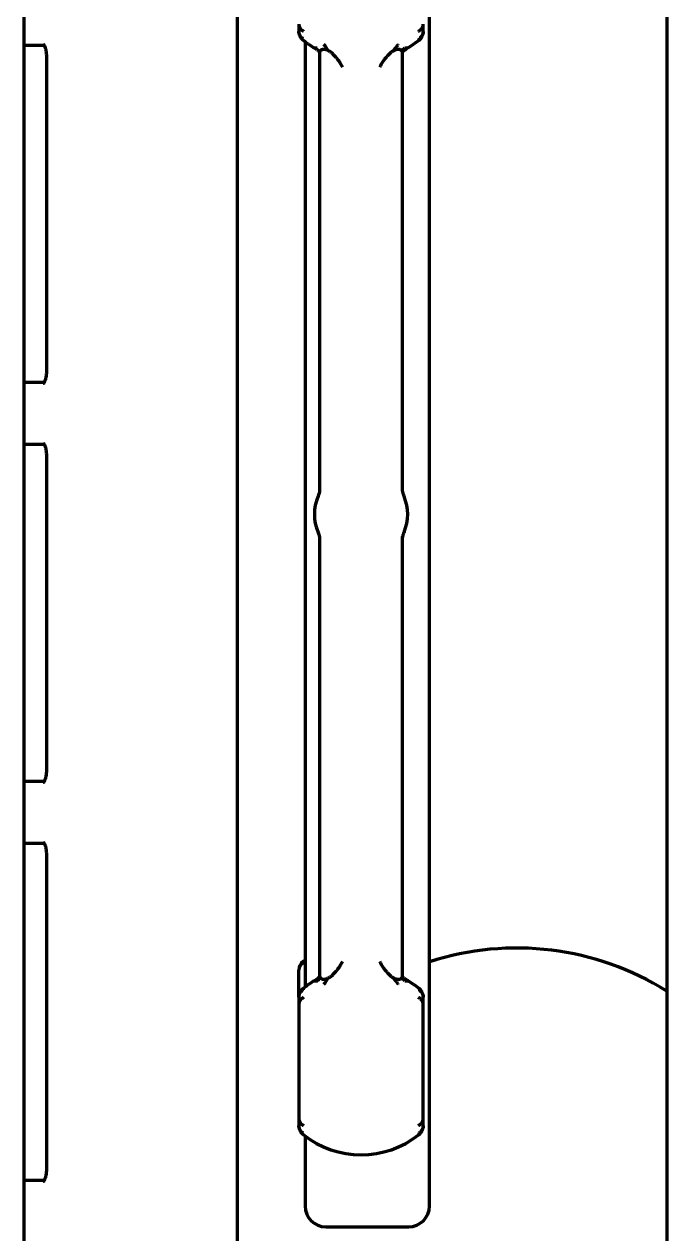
# Model space of a CAD drawing. Header units: inches. Extents: x -3055 to 7244, y 299 to 5591.
# Drawn here: x 925.1 to 956.1, y 2239.7 to 2298.1 of the extents above; entities that cross this region are included whole.
import ezdxf

# ---------------------------------------------------------------- set-up
doc = ezdxf.new("R2010")
doc.units = ezdxf.units.IN

msp = doc.modelspace()

# ---------------------------------------------------------------- linework, layer by layer
at = {"linetype": 'Continuous', "lineweight": 70}
for p, q in [((956.091, 3810.023), (956.091, 2144.823)), ((925.091, 2170.627), (925.091, 3808.627)), ((944.641, 2241.027), (944.641, 2391.637)), ((935.387, 2191.027), (935.387, 2329.027)), ((938.587, 2297.331), (938.544, 2297.277)), ((944.138, 2297.277), (944.095, 2297.331)), ((926.019, 2297.027), (925.09, 2297.027)), ((938.641, 2297.201), (938.641, 2251.603)), ((939.091, 2296.905), (939.227, 2296.908)), ((939.093, 2296.904), (939.091, 2296.905)), ((939.188, 2296.844), (939.171, 2296.856)), ((939.341, 2296.723), (939.341, 2275.478)), ((943.341, 2275.653), (943.341, 2296.723)), ((943.455, 2296.908), (943.591, 2296.905)), ((926.16, 2296.527), (926.16, 2281.277)), ((925.09, 2280.777), (926.057, 2280.777)), ((926.019, 2277.777), (925.09, 2277.777)), ((926.16, 2277.277), (926.16, 2262.027)), ((943.415, 2275.275), (943.416, 2275.273)), ((939.267, 2273.529), (939.266, 2273.531)), ((943.341, 2252.082), (943.341, 2273.327)), ((939.341, 2273.151), (939.341, 2252.081)), ((925.09, 2261.527), (926.057, 2261.527)), ((926.019, 2258.527), (925.09, 2258.527)), ((926.16, 2258.027), (926.16, 2242.777)), ((938.541, 2252.825), (938.641, 2252.902)), ((938.341, 2251.118), (938.341, 2252.41)), ((938.544, 2251.527), (938.587, 2251.473)), ((944.095, 2251.473), (944.138, 2251.527)), ((938.341, 2250.753), (938.341, 2245.251)), ((944.341, 2245.251), (944.341, 2250.753)), ((938.587, 2244.531), (938.544, 2244.477)), ((938.641, 2244.402), (938.641, 2241.027)), ((944.138, 2244.477), (944.095, 2244.531)), ((925.09, 2242.277), (926.057, 2242.277)), ((939.641, 2240.027), (943.641, 2240.027))]:
    msp.add_line(p, q, dxfattribs=at)
for centre, radius, start, end in [((941.341, 2300.802), 4.5, 231.57758, 240.00162), ((941.341, 2300.802), 4.5, 299.99836, 308.4325), ((941.341, 2274.402), 2.25, 157.23256, 202.76743), ((941.341, 2274.402), 2.25, 337.23259, 22.76742), ((948.842, 2239.779), 13.695, 58.04069, 107.86287), ((938.871, 2252.41), 0.53, 128.4745, 180), ((941.341, 2248.002), 4.5, 119.99838, 128.43273), ((941.341, 2248.002), 4.5, 51.57764, 60.00161), ((941.341, 2248.002), 4.5, 231.57672, 308.43242), ((939.641, 2241.027), 1, 180, 270), ((943.641, 2241.027), 1, 270, 0)]:
    msp.add_arc(centre, radius, start, end, dxfattribs=at)
for centre, major_axis, ratio, start_param, end_param in [((943.828, 2297.67), (0.312, -0.391), 0.212309, 6.282867, 6.783617), ((938.353, 2253.184), (1.342, 0.629), 0.999709, 4.796507, 5.011611), ((938.854, 2251.134), (-0.312, 0.391), 0.212305, 6.28287, 6.78362), ((943.828, 2244.87), (0.312, -0.391), 0.210529, 6.282796, 6.783545)]:
    msp.add_ellipse(centre, major_axis=major_axis, ratio=ratio, start_param=start_param, end_param=end_param, dxfattribs=at)
for points, knots in [([(938.341, 2298.051), (938.341, 2298.049), (938.341, 2298.043), (938.341, 2298.034), (938.342, 2298.026), (938.343, 2298.018), (938.344, 2298.01), (938.345, 2298.002), (938.346, 2297.994), (938.348, 2297.987), (938.349, 2297.98), (938.351, 2297.972), (938.353, 2297.965), (938.355, 2297.958), (938.357, 2297.952), (938.359, 2297.945), (938.362, 2297.939), (938.364, 2297.932), (938.367, 2297.926), (938.369, 2297.92), (938.372, 2297.915), (938.375, 2297.909), (938.377, 2297.903), (938.38, 2297.898), (938.383, 2297.893), (938.386, 2297.888), (938.388, 2297.883), (938.391, 2297.879), (938.394, 2297.874), (938.397, 2297.87), (938.402, 2297.861), (938.411, 2297.849), (938.424, 2297.832), (938.438, 2297.817), (938.452, 2297.802), (938.467, 2297.788), (938.482, 2297.775), (938.498, 2297.762), (938.514, 2297.751), (938.531, 2297.739), (938.548, 2297.729), (938.559, 2297.722), (938.565, 2297.719)], [0, 0, 0, 0, 0.022146, 0.043937, 0.065372, 0.086451, 0.107171, 0.127534, 0.147537, 0.167181, 0.186465, 0.205389, 0.223953, 0.242157, 0.26, 0.277483, 0.294606, 0.31137, 0.327774, 0.343819, 0.359506, 0.374834, 0.389805, 0.404419, 0.418677, 0.43258, 0.446127, 0.459321, 0.472161, 0.484649, 0.496785, 0.546297, 0.595031, 0.642992, 0.690187, 0.736623, 0.782311, 0.827262, 0.871491, 0.915012, 0.957842, 1, 1, 1, 1]), ([(944.117, 2297.719), (944.12, 2297.721), (944.126, 2297.724), (944.135, 2297.73), (944.145, 2297.736), (944.154, 2297.742), (944.163, 2297.748), (944.172, 2297.754), (944.181, 2297.76), (944.19, 2297.767), (944.198, 2297.774), (944.207, 2297.781), (944.215, 2297.789), (944.224, 2297.796), (944.232, 2297.804), (944.239, 2297.812), (944.247, 2297.82), (944.255, 2297.829), (944.262, 2297.838), (944.269, 2297.847), (944.275, 2297.856), (944.282, 2297.865), (944.288, 2297.874), (944.294, 2297.884), (944.3, 2297.894), (944.305, 2297.905), (944.311, 2297.916), (944.316, 2297.929), (944.321, 2297.942), (944.326, 2297.955), (944.33, 2297.97), (944.334, 2297.985), (944.337, 2298), (944.339, 2298.017), (944.341, 2298.034), (944.341, 2298.046), (944.341, 2298.051)], [0, 0, 0, 0, 0.023051, 0.046302, 0.069757, 0.093418, 0.117289, 0.141371, 0.165669, 0.190183, 0.214918, 0.239874, 0.265054, 0.290459, 0.316093, 0.341955, 0.368048, 0.394372, 0.420929, 0.44772, 0.474745, 0.502005, 0.527594, 0.554699, 0.583327, 0.613486, 0.645182, 0.678419, 0.713201, 0.749531, 0.787411, 0.826841, 0.86782, 0.910343, 0.954406, 1, 1, 1, 1]), ([(938.541, 2297.358), (938.538, 2297.36), (938.532, 2297.364), (938.523, 2297.37), (938.514, 2297.376), (938.505, 2297.383), (938.497, 2297.39), (938.488, 2297.397), (938.48, 2297.404), (938.472, 2297.411), (938.464, 2297.419), (938.456, 2297.427), (938.448, 2297.435), (938.44, 2297.444), (938.433, 2297.452), (938.426, 2297.461), (938.419, 2297.47), (938.412, 2297.479), (938.405, 2297.489), (938.399, 2297.499), (938.393, 2297.508), (938.388, 2297.518), (938.382, 2297.528), (938.377, 2297.539), (938.371, 2297.551), (938.366, 2297.564), (938.361, 2297.577), (938.356, 2297.591), (938.352, 2297.606), (938.348, 2297.622), (938.345, 2297.639), (938.343, 2297.657), (938.341, 2297.675), (938.341, 2297.688), (938.341, 2297.694)], [0, 0, 0, 0, 0.024358, 0.048945, 0.073764, 0.098815, 0.124101, 0.149622, 0.17538, 0.201377, 0.227613, 0.25409, 0.280809, 0.30777, 0.334974, 0.362423, 0.390117, 0.418056, 0.446241, 0.474673, 0.503351, 0.530314, 0.559139, 0.58983, 0.622392, 0.656829, 0.693144, 0.731338, 0.771415, 0.813373, 0.857214, 0.902934, 0.950531, 1, 1, 1, 1]), ([(938.341, 2297.694), (938.341, 2297.69), (938.341, 2297.683), (938.341, 2297.672), (938.342, 2297.662), (938.343, 2297.652), (938.344, 2297.642), (938.345, 2297.632), (938.346, 2297.623), (938.347, 2297.613), (938.349, 2297.604), (938.35, 2297.596), (938.352, 2297.587), (938.354, 2297.579), (938.356, 2297.571), (938.357, 2297.564), (938.359, 2297.556), (938.361, 2297.549), (938.363, 2297.542), (938.365, 2297.535), (938.367, 2297.529), (938.37, 2297.523), (938.372, 2297.517), (938.374, 2297.511), (938.376, 2297.506), (938.378, 2297.501), (938.38, 2297.496), (938.382, 2297.491), (938.383, 2297.487), (938.385, 2297.482), (938.387, 2297.478), (938.389, 2297.475), (938.39, 2297.471), (938.392, 2297.468), (938.397, 2297.458), (938.405, 2297.441), (938.418, 2297.419), (938.432, 2297.397), (938.446, 2297.377), (938.461, 2297.358), (938.477, 2297.34), (938.493, 2297.323), (938.509, 2297.307), (938.526, 2297.292), (938.537, 2297.282), (938.543, 2297.278)], [0, 0, 0, 0, 0.022872, 0.045257, 0.067154, 0.088562, 0.109482, 0.129912, 0.149852, 0.169301, 0.18826, 0.206728, 0.224705, 0.242191, 0.259186, 0.275689, 0.291702, 0.307223, 0.322254, 0.336793, 0.350842, 0.364401, 0.37747, 0.390049, 0.402138, 0.413738, 0.424848, 0.43547, 0.445604, 0.45525, 0.464408, 0.473078, 0.481261, 0.488957, 0.496167, 0.551431, 0.605603, 0.658683, 0.710673, 0.761578, 0.8114, 0.860146, 0.907823, 0.954438, 1, 1, 1, 1]), ([(944.139, 2297.278), (944.142, 2297.28), (944.149, 2297.285), (944.158, 2297.293), (944.167, 2297.302), (944.176, 2297.31), (944.185, 2297.319), (944.194, 2297.328), (944.203, 2297.338), (944.212, 2297.347), (944.22, 2297.358), (944.229, 2297.368), (944.237, 2297.379), (944.245, 2297.39), (944.253, 2297.402), (944.26, 2297.414), (944.268, 2297.426), (944.275, 2297.438), (944.282, 2297.451), (944.287, 2297.462), (944.292, 2297.471), (944.295, 2297.479), (944.299, 2297.488), (944.303, 2297.498), (944.307, 2297.509), (944.312, 2297.522), (944.316, 2297.535), (944.321, 2297.551), (944.325, 2297.567), (944.329, 2297.585), (944.333, 2297.604), (944.336, 2297.625), (944.339, 2297.647), (944.34, 2297.67), (944.341, 2297.686), (944.341, 2297.694)], [0, 0, 0, 0, 0.02509, 0.050514, 0.076273, 0.102369, 0.128802, 0.155575, 0.182688, 0.210142, 0.237939, 0.266079, 0.294563, 0.323392, 0.352567, 0.382087, 0.411953, 0.442166, 0.472724, 0.503629, 0.518587, 0.536124, 0.556243, 0.578949, 0.604243, 0.63213, 0.662612, 0.695692, 0.731371, 0.769651, 0.810532, 0.854011, 0.900086, 0.948752, 1, 1, 1, 1]), ([(944.341, 2297.694), (944.341, 2297.691), (944.341, 2297.685), (944.34, 2297.675), (944.34, 2297.666), (944.339, 2297.657), (944.338, 2297.648), (944.336, 2297.639), (944.335, 2297.631), (944.333, 2297.623), (944.332, 2297.615), (944.33, 2297.607), (944.328, 2297.599), (944.326, 2297.592), (944.323, 2297.585), (944.321, 2297.578), (944.318, 2297.571), (944.316, 2297.564), (944.313, 2297.558), (944.311, 2297.552), (944.308, 2297.545), (944.305, 2297.54), (944.303, 2297.534), (944.3, 2297.529), (944.297, 2297.523), (944.294, 2297.518), (944.291, 2297.513), (944.286, 2297.504), (944.277, 2297.49), (944.265, 2297.472), (944.251, 2297.455), (944.237, 2297.439), (944.222, 2297.423), (944.207, 2297.408), (944.191, 2297.394), (944.175, 2297.381), (944.158, 2297.369), (944.147, 2297.361), (944.141, 2297.358)], [0, 0, 0, 0, 0.024704, 0.048961, 0.072773, 0.096137, 0.119054, 0.141523, 0.163543, 0.185114, 0.206237, 0.226911, 0.247136, 0.266912, 0.286239, 0.305117, 0.323547, 0.341529, 0.359063, 0.37615, 0.39279, 0.408983, 0.42473, 0.440032, 0.454888, 0.4693, 0.483268, 0.496793, 0.550959, 0.604257, 0.65669, 0.708261, 0.758977, 0.808844, 0.85787, 0.906065, 0.953438, 1, 1, 1, 1]), ([(926.014, 2297.097), (926.014, 2297.097), (926.015, 2297.095), (926.041, 2297.064), (926.092, 2296.959), (926.138, 2296.798), (926.157, 2296.644), (926.16, 2296.551), (926.16, 2296.527)], [0, 0, 0, 0, 0.064595, 0.272965, 0.480399, 0.692617, 0.92171, 1, 1, 1, 1]), ([(939.34, 2296.724), (939.33, 2296.732), (939.321, 2296.741), (939.301, 2296.757), (939.292, 2296.766), (939.262, 2296.79), (939.242, 2296.805), (939.18, 2296.85), (939.138, 2296.878), (939.093, 2296.904)], [0, 0, 0, 0, 0.125, 0.125, 0.25, 0.25, 0.5, 0.5, 1, 1, 1, 1]), ([(939.385, 2296.775), (939.372, 2296.758), (939.361, 2296.745), (939.351, 2296.734), (939.35, 2296.732), (939.347, 2296.729), (939.345, 2296.728), (939.343, 2296.725), (939.342, 2296.725), (939.341, 2296.723), (939.341, 2296.723)], [0, 0, 0, 0, 0.5, 0.5, 0.625, 0.625, 0.75, 0.75, 0.875, 1, 1, 1, 1]), ([(939.762, 2296.773), (939.724, 2296.794), (939.684, 2296.811), (939.636, 2296.825), (939.626, 2296.827), (939.607, 2296.831), (939.598, 2296.833), (939.571, 2296.836), (939.553, 2296.837), (939.528, 2296.837), (939.519, 2296.836), (939.503, 2296.835), (939.496, 2296.834), (939.473, 2296.829), (939.46, 2296.825), (939.441, 2296.817), (939.435, 2296.814), (939.423, 2296.807), (939.407, 2296.797), (939.393, 2296.784), (939.385, 2296.775)], [0, 0, 0, 0, 0.25, 0.25, 0.3125, 0.3125, 0.375, 0.375, 0.5, 0.5, 0.5625, 0.5625, 0.625, 0.625, 0.75, 0.75, 0.8125, 0.8125, 0.875, 1, 1, 1, 1]), ([(943.296, 2296.775), (943.28, 2296.794), (943.26, 2296.809), (943.229, 2296.822), (943.222, 2296.825), (943.208, 2296.829), (943.201, 2296.831), (943.179, 2296.835), (943.163, 2296.837), (943.138, 2296.837), (943.129, 2296.837), (943.112, 2296.836), (943.102, 2296.835), (943.075, 2296.831), (943.056, 2296.827), (943.027, 2296.819), (943.018, 2296.816), (942.998, 2296.809), (942.988, 2296.806), (942.958, 2296.793), (942.939, 2296.784), (942.92, 2296.773)], [0, 0, 0, 0, 0.25, 0.25, 0.3125, 0.3125, 0.375, 0.375, 0.5, 0.5, 0.5625, 0.5625, 0.625, 0.625, 0.75, 0.75, 0.8125, 0.8125, 0.875, 0.875, 1, 1, 1, 1]), ([(943.341, 2296.723), (943.34, 2296.724), (943.336, 2296.729), (943.324, 2296.742), (943.319, 2296.747), (943.309, 2296.76), (943.303, 2296.767), (943.296, 2296.775)], [0, 0, 0, 0, 0.5, 0.5, 0.75, 0.75, 1, 1, 1, 1]), ([(926.16, 2281.277), (926.159, 2281.201), (926.149, 2281.059), (926.103, 2280.875), (926.048, 2280.752), (926.017, 2280.711), (926.013, 2280.707), (926.013, 2280.707)], [0, 0, 0, 0, 0.239269, 0.485113, 0.691034, 0.916821, 1, 1, 1, 1]), ([(926.014, 2277.847), (926.014, 2277.847), (926.015, 2277.845), (926.041, 2277.814), (926.092, 2277.709), (926.138, 2277.548), (926.157, 2277.394), (926.16, 2277.301), (926.16, 2277.277)], [0, 0, 0, 0, 0.064595, 0.272965, 0.480399, 0.692617, 0.92171, 1, 1, 1, 1]), ([(939.337, 2275.653), (939.339, 2275.621), (939.339, 2275.544), (939.32, 2275.438), (939.294, 2275.348), (939.277, 2275.299), (939.268, 2275.276), (939.265, 2275.271), (939.265, 2275.269), (939.264, 2275.268), (939.264, 2275.267), (939.264, 2275.266), (939.264, 2275.267), (939.265, 2275.271), (939.267, 2275.273)], [0, 0, 0, 0, 0.19515, 0.471223, 0.661372, 0.766871, 0.796207, 0.803852, 0.809156, 0.815293, 0.825547, 0.848804, 0.924385, 1, 1, 1, 1]), ([(943.415, 2275.275), (943.414, 2275.276), (943.403, 2275.304), (943.365, 2275.415), (943.335, 2275.541), (943.344, 2275.637), (943.345, 2275.652)], [0, 0, 0, 0, 0.009262, 0.246774, 0.884162, 1, 1, 1, 1]), ([(939.267, 2273.529), (939.268, 2273.528), (939.28, 2273.498), (939.324, 2273.373), (939.34, 2273.249), (939.339, 2273.151)], [0, 0, 0, 0, 0.009299, 0.261296, 1, 1, 1, 1]), ([(943.345, 2273.151), (943.343, 2273.183), (943.343, 2273.259), (943.362, 2273.366), (943.387, 2273.456), (943.405, 2273.505), (943.414, 2273.528), (943.416, 2273.533), (943.417, 2273.535), (943.418, 2273.536), (943.418, 2273.537), (943.418, 2273.538), (943.418, 2273.537), (943.416, 2273.533), (943.415, 2273.531)], [0, 0, 0, 0, 0.192641, 0.46939, 0.660242, 0.766372, 0.796104, 0.80381, 0.809134, 0.815266, 0.825483, 0.848577, 0.923342, 1, 1, 1, 1]), ([(926.16, 2262.027), (926.159, 2261.951), (926.149, 2261.809), (926.103, 2261.625), (926.048, 2261.502), (926.017, 2261.461), (926.013, 2261.457), (926.013, 2261.457)], [0, 0, 0, 0, 0.239269, 0.485113, 0.691034, 0.916821, 1, 1, 1, 1]), ([(926.014, 2258.597), (926.014, 2258.597), (926.015, 2258.595), (926.041, 2258.564), (926.092, 2258.459), (926.138, 2258.298), (926.157, 2258.144), (926.16, 2258.051), (926.16, 2258.027)], [0, 0, 0, 0, 0.064595, 0.272965, 0.480399, 0.692617, 0.92171, 1, 1, 1, 1]), ([(938.541, 2252.746), (938.538, 2252.744), (938.532, 2252.74), (938.523, 2252.734), (938.514, 2252.728), (938.505, 2252.721), (938.497, 2252.714), (938.488, 2252.707), (938.48, 2252.7), (938.472, 2252.693), (938.464, 2252.685), (938.456, 2252.677), (938.448, 2252.669), (938.44, 2252.66), (938.433, 2252.652), (938.426, 2252.643), (938.419, 2252.634), (938.412, 2252.625), (938.405, 2252.615), (938.399, 2252.605), (938.393, 2252.596), (938.388, 2252.586), (938.382, 2252.576), (938.377, 2252.565), (938.371, 2252.553), (938.366, 2252.54), (938.361, 2252.527), (938.356, 2252.513), (938.352, 2252.498), (938.348, 2252.482), (938.345, 2252.465), (938.343, 2252.447), (938.341, 2252.429), (938.341, 2252.416), (938.341, 2252.41)], [0, 0, 0, 0, 0.024355, 0.04894, 0.073756, 0.098805, 0.124087, 0.149606, 0.175361, 0.201355, 0.227588, 0.254061, 0.280776, 0.307734, 0.334935, 0.36238, 0.39007, 0.418005, 0.446186, 0.474613, 0.503287, 0.530252, 0.559079, 0.589773, 0.622339, 0.65678, 0.693098, 0.731298, 0.77138, 0.813344, 0.857191, 0.902919, 0.950523, 1, 1, 1, 1]), ([(939.091, 2251.899), (939.091, 2251.899), (939.091, 2251.899), (939.091, 2251.899), (939.091, 2251.899), (939.093, 2251.899), (939.097, 2251.9), (939.106, 2251.9), (939.117, 2251.899), (939.134, 2251.899), (939.156, 2251.899), (939.186, 2251.898), (939.212, 2251.897), (939.227, 2251.896), (939.227, 2251.896), (939.227, 2251.896)], [0, 0, 0, 0, 0.000001, 0.000001, 0.000001, 0.125, 0.25, 0.375, 0.5, 0.625, 0.749999, 0.874999, 0.999999, 0.999999, 1, 1, 1, 1]), ([(939.385, 2252.029), (939.401, 2252.01), (939.422, 2251.995), (939.453, 2251.982), (939.46, 2251.98), (939.474, 2251.975), (939.481, 2251.973), (939.503, 2251.969), (939.519, 2251.967), (939.544, 2251.967), (939.552, 2251.967), (939.57, 2251.968), (939.579, 2251.969), (939.607, 2251.973), (939.626, 2251.977), (939.655, 2251.985), (939.664, 2251.988), (939.684, 2251.995), (939.694, 2251.999), (939.723, 2252.011), (939.743, 2252.021), (939.762, 2252.032)], [0, 0, 0, 0, 0.25, 0.25, 0.3125, 0.3125, 0.375, 0.375, 0.5, 0.5, 0.5625, 0.5625, 0.625, 0.625, 0.75, 0.75, 0.8125, 0.8125, 0.875, 0.875, 1, 1, 1, 1]), ([(942.92, 2252.032), (942.958, 2252.01), (942.997, 2251.993), (943.046, 2251.979), (943.056, 2251.977), (943.075, 2251.973), (943.084, 2251.972), (943.111, 2251.968), (943.129, 2251.967), (943.154, 2251.967), (943.163, 2251.968), (943.178, 2251.969), (943.186, 2251.97), (943.208, 2251.975), (943.222, 2251.979), (943.241, 2251.987), (943.247, 2251.99), (943.259, 2251.997), (943.275, 2252.007), (943.288, 2252.02), (943.296, 2252.029)], [0, 0, 0, 0, 0.25, 0.25, 0.3125, 0.3125, 0.375, 0.375, 0.5, 0.5, 0.5625, 0.5625, 0.625, 0.625, 0.75, 0.75, 0.8125, 0.8125, 0.875, 1, 1, 1, 1]), ([(943.296, 2252.029), (943.302, 2252.036), (943.312, 2252.048), (943.324, 2252.062), (943.332, 2252.071), (943.337, 2252.077), (943.34, 2252.08), (943.34, 2252.08), (943.341, 2252.08)], [0, 0, 0, 0, 0.166664, 0.333327, 0.499991, 0.666654, 0.833318, 1, 1, 1, 1]), ([(943.455, 2251.896), (943.467, 2251.897), (943.489, 2251.897), (943.515, 2251.898), (943.537, 2251.899), (943.553, 2251.899), (943.567, 2251.899), (943.577, 2251.9), (943.584, 2251.9), (943.589, 2251.899), (943.591, 2251.899), (943.591, 2251.899)], [0, 0, 0, 0, 0.111111, 0.222222, 0.333333, 0.444444, 0.555555, 0.666666, 0.777777, 0.888888, 1, 1, 1, 1]), ([(943.591, 2251.899), (943.59, 2251.9), (943.59, 2251.9), (943.589, 2251.9), (943.589, 2251.9)], [0, 0, 0, 0, 0.799483, 1, 1, 1, 1]), ([(938.543, 2251.526), (938.539, 2251.524), (938.533, 2251.519), (938.524, 2251.511), (938.515, 2251.503), (938.506, 2251.494), (938.497, 2251.485), (938.488, 2251.476), (938.479, 2251.467), (938.47, 2251.457), (938.462, 2251.447), (938.453, 2251.436), (938.445, 2251.425), (938.437, 2251.414), (938.429, 2251.402), (938.421, 2251.391), (938.414, 2251.378), (938.407, 2251.366), (938.4, 2251.353), (938.395, 2251.342), (938.39, 2251.333), (938.387, 2251.325), (938.383, 2251.316), (938.379, 2251.306), (938.374, 2251.295), (938.37, 2251.282), (938.365, 2251.269), (938.361, 2251.253), (938.356, 2251.237), (938.352, 2251.219), (938.349, 2251.2), (938.345, 2251.179), (938.343, 2251.157), (938.341, 2251.134), (938.341, 2251.118), (938.341, 2251.11)], [0, 0, 0, 0, 0.025091, 0.050515, 0.076274, 0.10237, 0.128804, 0.155576, 0.182689, 0.210144, 0.237941, 0.266081, 0.294566, 0.323395, 0.352569, 0.38209, 0.411956, 0.442168, 0.472727, 0.503632, 0.518597, 0.53614, 0.556264, 0.578973, 0.60427, 0.632159, 0.662642, 0.695721, 0.7314, 0.769678, 0.810555, 0.85403, 0.9001, 0.948759, 1, 1, 1, 1]), ([(938.341, 2251.11), (938.341, 2251.113), (938.341, 2251.12), (938.342, 2251.129), (938.342, 2251.138), (938.343, 2251.147), (938.344, 2251.156), (938.345, 2251.165), (938.347, 2251.173), (938.348, 2251.181), (938.35, 2251.189), (938.352, 2251.197), (938.354, 2251.205), (938.356, 2251.212), (938.359, 2251.219), (938.361, 2251.226), (938.363, 2251.233), (938.366, 2251.24), (938.368, 2251.246), (938.371, 2251.253), (938.374, 2251.259), (938.377, 2251.264), (938.379, 2251.27), (938.382, 2251.276), (938.385, 2251.281), (938.388, 2251.286), (938.39, 2251.291), (938.396, 2251.3), (938.405, 2251.314), (938.417, 2251.332), (938.431, 2251.349), (938.445, 2251.366), (938.459, 2251.381), (938.475, 2251.396), (938.491, 2251.41), (938.507, 2251.423), (938.524, 2251.435), (938.535, 2251.443), (938.541, 2251.446)], [0, 0, 0, 0, 0.024704, 0.048963, 0.072775, 0.09614, 0.119058, 0.141527, 0.163547, 0.185119, 0.206242, 0.226916, 0.247141, 0.266917, 0.286244, 0.305122, 0.323552, 0.341533, 0.359067, 0.376153, 0.392792, 0.408985, 0.424731, 0.440032, 0.454887, 0.469298, 0.483266, 0.496789, 0.550956, 0.604254, 0.656687, 0.708259, 0.758975, 0.808843, 0.857869, 0.906064, 0.953438, 1, 1, 1, 1]), ([(944.341, 2251.11), (944.341, 2251.114), (944.341, 2251.121), (944.34, 2251.132), (944.34, 2251.142), (944.339, 2251.152), (944.338, 2251.162), (944.337, 2251.172), (944.336, 2251.181), (944.335, 2251.191), (944.333, 2251.2), (944.332, 2251.208), (944.33, 2251.217), (944.328, 2251.225), (944.326, 2251.233), (944.324, 2251.24), (944.322, 2251.248), (944.32, 2251.255), (944.318, 2251.262), (944.316, 2251.269), (944.314, 2251.275), (944.312, 2251.281), (944.31, 2251.287), (944.308, 2251.293), (944.306, 2251.298), (944.304, 2251.303), (944.302, 2251.308), (944.3, 2251.313), (944.298, 2251.317), (944.297, 2251.322), (944.295, 2251.326), (944.293, 2251.329), (944.291, 2251.333), (944.29, 2251.336), (944.285, 2251.346), (944.277, 2251.363), (944.264, 2251.385), (944.25, 2251.407), (944.236, 2251.427), (944.221, 2251.446), (944.205, 2251.464), (944.189, 2251.481), (944.173, 2251.497), (944.156, 2251.512), (944.145, 2251.522), (944.139, 2251.526)], [0, 0, 0, 0, 0.022864, 0.045242, 0.067133, 0.088535, 0.109449, 0.129874, 0.149809, 0.169254, 0.188209, 0.206674, 0.224648, 0.242132, 0.259125, 0.275627, 0.291638, 0.307159, 0.322189, 0.336729, 0.350779, 0.364339, 0.37741, 0.389991, 0.402083, 0.413686, 0.4248, 0.435426, 0.445564, 0.455215, 0.464378, 0.473054, 0.481244, 0.488947, 0.496164, 0.551428, 0.605599, 0.65868, 0.71067, 0.761575, 0.811398, 0.860144, 0.907821, 0.954437, 1, 1, 1, 1]), ([(944.141, 2251.446), (944.144, 2251.444), (944.15, 2251.44), (944.159, 2251.434), (944.168, 2251.428), (944.176, 2251.421), (944.185, 2251.414), (944.193, 2251.407), (944.202, 2251.4), (944.21, 2251.393), (944.218, 2251.385), (944.226, 2251.377), (944.234, 2251.369), (944.241, 2251.36), (944.249, 2251.352), (944.256, 2251.343), (944.263, 2251.334), (944.27, 2251.325), (944.276, 2251.315), (944.283, 2251.305), (944.289, 2251.296), (944.294, 2251.286), (944.3, 2251.276), (944.305, 2251.265), (944.311, 2251.253), (944.316, 2251.24), (944.321, 2251.227), (944.325, 2251.213), (944.33, 2251.198), (944.333, 2251.182), (944.337, 2251.165), (944.339, 2251.147), (944.34, 2251.129), (944.341, 2251.116), (944.341, 2251.11)], [0, 0, 0, 0, 0.024357, 0.048944, 0.073762, 0.098813, 0.124098, 0.149619, 0.175376, 0.201373, 0.227608, 0.254085, 0.280803, 0.307763, 0.334968, 0.362416, 0.39011, 0.418048, 0.446233, 0.474664, 0.503342, 0.530297, 0.559114, 0.5898, 0.622358, 0.656793, 0.693106, 0.731302, 0.77138, 0.813343, 0.857189, 0.902916, 0.950521, 1, 1, 1, 1]), ([(938.565, 2251.085), (938.562, 2251.083), (938.556, 2251.08), (938.546, 2251.074), (938.537, 2251.068), (938.528, 2251.062), (938.519, 2251.056), (938.51, 2251.05), (938.501, 2251.044), (938.492, 2251.037), (938.483, 2251.03), (938.475, 2251.023), (938.466, 2251.015), (938.458, 2251.008), (938.45, 2251), (938.442, 2250.992), (938.434, 2250.983), (938.427, 2250.975), (938.42, 2250.966), (938.413, 2250.957), (938.406, 2250.948), (938.4, 2250.939), (938.394, 2250.93), (938.388, 2250.92), (938.382, 2250.91), (938.376, 2250.899), (938.371, 2250.887), (938.366, 2250.875), (938.36, 2250.862), (938.356, 2250.849), (938.352, 2250.834), (938.348, 2250.819), (938.345, 2250.804), (938.343, 2250.787), (938.341, 2250.77), (938.341, 2250.759), (938.341, 2250.753)], [0, 0, 0, 0, 0.023097, 0.046394, 0.069896, 0.093606, 0.117525, 0.141657, 0.166005, 0.190571, 0.215358, 0.240367, 0.265601, 0.291061, 0.31675, 0.342669, 0.36882, 0.395202, 0.421819, 0.44867, 0.475756, 0.503078, 0.528611, 0.555658, 0.584225, 0.614319, 0.645946, 0.679112, 0.713819, 0.750071, 0.78787, 0.827215, 0.868105, 0.910537, 0.954504, 1, 1, 1, 1]), ([(944.341, 2250.753), (944.341, 2250.756), (944.341, 2250.761), (944.34, 2250.77), (944.34, 2250.778), (944.339, 2250.786), (944.338, 2250.794), (944.337, 2250.802), (944.336, 2250.81), (944.334, 2250.817), (944.332, 2250.825), (944.331, 2250.832), (944.329, 2250.839), (944.327, 2250.846), (944.325, 2250.853), (944.322, 2250.859), (944.32, 2250.866), (944.318, 2250.872), (944.315, 2250.878), (944.312, 2250.884), (944.31, 2250.89), (944.307, 2250.895), (944.304, 2250.901), (944.302, 2250.906), (944.299, 2250.911), (944.296, 2250.916), (944.293, 2250.921), (944.29, 2250.926), (944.288, 2250.93), (944.285, 2250.935), (944.279, 2250.943), (944.27, 2250.956), (944.257, 2250.972), (944.244, 2250.987), (944.23, 2251.002), (944.215, 2251.016), (944.2, 2251.029), (944.184, 2251.042), (944.167, 2251.054), (944.151, 2251.065), (944.134, 2251.075), (944.122, 2251.082), (944.117, 2251.085)], [0, 0, 0, 0, 0.022174, 0.043992, 0.065454, 0.086559, 0.107306, 0.127694, 0.147722, 0.167391, 0.186699, 0.205647, 0.224234, 0.24246, 0.260326, 0.277831, 0.294976, 0.31176, 0.328185, 0.34425, 0.359956, 0.375304, 0.390294, 0.404926, 0.419202, 0.433122, 0.446686, 0.459896, 0.472753, 0.485256, 0.497408, 0.546852, 0.59552, 0.643418, 0.690552, 0.736929, 0.782561, 0.827458, 0.871635, 0.915106, 0.957888, 1, 1, 1, 1]), ([(938.341, 2245.251), (938.341, 2245.249), (938.341, 2245.243), (938.341, 2245.234), (938.342, 2245.226), (938.343, 2245.218), (938.344, 2245.21), (938.345, 2245.202), (938.346, 2245.194), (938.348, 2245.187), (938.349, 2245.179), (938.351, 2245.172), (938.353, 2245.165), (938.355, 2245.158), (938.357, 2245.152), (938.359, 2245.145), (938.362, 2245.139), (938.364, 2245.132), (938.367, 2245.126), (938.369, 2245.12), (938.372, 2245.115), (938.375, 2245.109), (938.377, 2245.103), (938.38, 2245.098), (938.383, 2245.093), (938.386, 2245.088), (938.388, 2245.083), (938.391, 2245.079), (938.394, 2245.074), (938.397, 2245.07), (938.402, 2245.061), (938.411, 2245.049), (938.424, 2245.032), (938.438, 2245.017), (938.452, 2245.002), (938.467, 2244.988), (938.482, 2244.975), (938.498, 2244.962), (938.514, 2244.951), (938.531, 2244.939), (938.548, 2244.929), (938.559, 2244.922), (938.565, 2244.919)], [0, 0, 0, 0, 0.022145, 0.043935, 0.06537, 0.086447, 0.107168, 0.127529, 0.147532, 0.167176, 0.186459, 0.205383, 0.223947, 0.24215, 0.259994, 0.277477, 0.2946, 0.311363, 0.327768, 0.343813, 0.3595, 0.374829, 0.3898, 0.404415, 0.418673, 0.432576, 0.446124, 0.459319, 0.47216, 0.484648, 0.496786, 0.546298, 0.595032, 0.642994, 0.690188, 0.736624, 0.782312, 0.827264, 0.871492, 0.915013, 0.957843, 1, 1, 1, 1]), ([(938.541, 2244.558), (938.538, 2244.56), (938.532, 2244.564), (938.523, 2244.57), (938.514, 2244.576), (938.505, 2244.583), (938.497, 2244.59), (938.488, 2244.597), (938.48, 2244.604), (938.472, 2244.611), (938.464, 2244.619), (938.456, 2244.627), (938.448, 2244.635), (938.44, 2244.644), (938.433, 2244.652), (938.426, 2244.661), (938.419, 2244.67), (938.412, 2244.679), (938.405, 2244.689), (938.399, 2244.699), (938.393, 2244.708), (938.388, 2244.718), (938.382, 2244.728), (938.377, 2244.739), (938.371, 2244.751), (938.366, 2244.764), (938.361, 2244.777), (938.356, 2244.791), (938.352, 2244.806), (938.348, 2244.822), (938.345, 2244.839), (938.343, 2244.857), (938.341, 2244.875), (938.341, 2244.888), (938.341, 2244.894)], [0, 0, 0, 0, 0.024355, 0.04894, 0.073756, 0.098805, 0.124087, 0.149606, 0.175361, 0.201354, 0.227587, 0.254061, 0.280776, 0.307733, 0.334934, 0.362379, 0.390069, 0.418004, 0.446185, 0.474612, 0.503286, 0.530249, 0.559075, 0.589768, 0.622333, 0.656773, 0.693092, 0.731292, 0.771374, 0.813339, 0.857187, 0.902916, 0.950522, 1, 1, 1, 1]), ([(938.341, 2244.894), (938.341, 2244.89), (938.341, 2244.883), (938.341, 2244.872), (938.342, 2244.862), (938.343, 2244.852), (938.344, 2244.842), (938.345, 2244.832), (938.346, 2244.823), (938.347, 2244.813), (938.349, 2244.804), (938.35, 2244.796), (938.352, 2244.787), (938.354, 2244.779), (938.356, 2244.771), (938.357, 2244.764), (938.359, 2244.756), (938.361, 2244.749), (938.363, 2244.742), (938.365, 2244.735), (938.367, 2244.729), (938.37, 2244.723), (938.372, 2244.717), (938.374, 2244.711), (938.376, 2244.706), (938.378, 2244.701), (938.38, 2244.696), (938.382, 2244.691), (938.383, 2244.687), (938.385, 2244.682), (938.387, 2244.678), (938.389, 2244.675), (938.39, 2244.671), (938.392, 2244.668), (938.397, 2244.658), (938.405, 2244.641), (938.418, 2244.619), (938.432, 2244.597), (938.446, 2244.577), (938.461, 2244.558), (938.477, 2244.54), (938.493, 2244.523), (938.509, 2244.507), (938.526, 2244.492), (938.537, 2244.482), (938.543, 2244.478)], [0, 0, 0, 0, 0.022869, 0.045252, 0.067147, 0.088554, 0.109471, 0.1299, 0.149838, 0.169286, 0.188244, 0.206711, 0.224687, 0.242172, 0.259166, 0.275669, 0.291681, 0.307203, 0.322233, 0.336773, 0.350822, 0.364382, 0.377451, 0.39003, 0.40212, 0.413721, 0.424833, 0.435457, 0.445592, 0.455239, 0.464399, 0.473071, 0.481256, 0.488955, 0.496167, 0.551431, 0.605603, 0.658683, 0.710673, 0.761578, 0.8114, 0.860146, 0.907823, 0.954438, 1, 1, 1, 1]), ([(944.117, 2244.919), (944.12, 2244.921), (944.126, 2244.924), (944.135, 2244.93), (944.145, 2244.936), (944.154, 2244.942), (944.163, 2244.948), (944.172, 2244.954), (944.181, 2244.96), (944.19, 2244.967), (944.198, 2244.974), (944.207, 2244.981), (944.215, 2244.989), (944.224, 2244.996), (944.232, 2245.004), (944.239, 2245.012), (944.247, 2245.02), (944.255, 2245.029), (944.262, 2245.038), (944.269, 2245.047), (944.275, 2245.056), (944.282, 2245.065), (944.288, 2245.074), (944.294, 2245.084), (944.3, 2245.094), (944.305, 2245.105), (944.311, 2245.116), (944.316, 2245.129), (944.321, 2245.142), (944.326, 2245.155), (944.33, 2245.17), (944.334, 2245.185), (944.337, 2245.2), (944.339, 2245.217), (944.341, 2245.234), (944.341, 2245.246), (944.341, 2245.251)], [0, 0, 0, 0, 0.023052, 0.046304, 0.069759, 0.093421, 0.117291, 0.141374, 0.165672, 0.190187, 0.214921, 0.239878, 0.265057, 0.290463, 0.316096, 0.341958, 0.368051, 0.394375, 0.420932, 0.447722, 0.474747, 0.502006, 0.527591, 0.554693, 0.58332, 0.613477, 0.645171, 0.678407, 0.713189, 0.74952, 0.787401, 0.826832, 0.867812, 0.910338, 0.954403, 1, 1, 1, 1]), ([(944.139, 2244.478), (944.142, 2244.48), (944.149, 2244.485), (944.158, 2244.493), (944.167, 2244.502), (944.176, 2244.51), (944.185, 2244.519), (944.194, 2244.528), (944.203, 2244.538), (944.212, 2244.548), (944.22, 2244.558), (944.229, 2244.568), (944.237, 2244.579), (944.245, 2244.59), (944.253, 2244.602), (944.26, 2244.614), (944.268, 2244.626), (944.275, 2244.638), (944.282, 2244.651), (944.287, 2244.662), (944.292, 2244.672), (944.296, 2244.68), (944.3, 2244.69), (944.304, 2244.7), (944.308, 2244.712), (944.313, 2244.724), (944.317, 2244.738), (944.322, 2244.754), (944.326, 2244.77), (944.33, 2244.788), (944.334, 2244.807), (944.337, 2244.827), (944.339, 2244.848), (944.34, 2244.871), (944.341, 2244.886), (944.341, 2244.894)], [0, 0, 0, 0, 0.025171, 0.050666, 0.076486, 0.102633, 0.129109, 0.155914, 0.18305, 0.210518, 0.238318, 0.266453, 0.294923, 0.323728, 0.352869, 0.382347, 0.412161, 0.442313, 0.472802, 0.503628, 0.520185, 0.539093, 0.560356, 0.583976, 0.609957, 0.638303, 0.669015, 0.702096, 0.737547, 0.77537, 0.815564, 0.858128, 0.903059, 0.950352, 1, 1, 1, 1]), ([(944.341, 2244.894), (944.341, 2244.891), (944.341, 2244.884), (944.34, 2244.875), (944.34, 2244.866), (944.339, 2244.857), (944.338, 2244.848), (944.336, 2244.839), (944.335, 2244.83), (944.333, 2244.822), (944.331, 2244.814), (944.33, 2244.806), (944.327, 2244.799), (944.325, 2244.791), (944.323, 2244.784), (944.321, 2244.777), (944.318, 2244.77), (944.316, 2244.764), (944.313, 2244.757), (944.31, 2244.751), (944.308, 2244.745), (944.305, 2244.739), (944.302, 2244.734), (944.3, 2244.728), (944.297, 2244.723), (944.294, 2244.718), (944.291, 2244.713), (944.286, 2244.704), (944.277, 2244.69), (944.265, 2244.672), (944.251, 2244.655), (944.237, 2244.638), (944.222, 2244.623), (944.207, 2244.608), (944.191, 2244.594), (944.175, 2244.581), (944.158, 2244.569), (944.146, 2244.561), (944.141, 2244.558)], [0, 0, 0, 0, 0.024974, 0.049481, 0.073519, 0.097088, 0.120187, 0.142817, 0.164975, 0.186663, 0.20788, 0.228626, 0.248901, 0.268705, 0.288038, 0.3069, 0.325291, 0.343212, 0.360664, 0.377645, 0.394158, 0.410202, 0.425778, 0.440886, 0.455527, 0.469702, 0.48341, 0.496654, 0.550925, 0.604309, 0.656807, 0.708425, 0.759166, 0.809038, 0.858048, 0.906205, 0.953519, 1, 1, 1, 1]), ([(926.16, 2242.777), (926.159, 2242.701), (926.149, 2242.559), (926.103, 2242.375), (926.048, 2242.252), (926.017, 2242.211), (926.013, 2242.207), (926.013, 2242.207)], [0, 0, 0, 0, 0.239269, 0.485113, 0.691034, 0.916821, 1, 1, 1, 1])]:
    msp.add_open_spline(points, degree=3, knots=knots, dxfattribs=at)
for points in [[(938.341, 2298.051), (938.341, 2297.93), (938.341, 2297.811), (938.341, 2297.694)], [(944.341, 2297.694), (944.341, 2297.811), (944.341, 2297.93), (944.341, 2298.051)], [(939.762, 2296.773), (939.699, 2296.882), (939.626, 2296.981), (939.546, 2297.066)], [(939.941, 2296.647), (939.928, 2296.659), (939.9, 2296.683), (939.856, 2296.716), (939.81, 2296.746), (939.778, 2296.764), (939.762, 2296.773)], [(940.441, 2295.971), (940.431, 2295.995), (940.408, 2296.046), (940.365, 2296.127), (940.312, 2296.216), (940.246, 2296.312), (940.163, 2296.417), (940.064, 2296.527), (939.984, 2296.606), (939.941, 2296.647)], [(942.741, 2296.647), (942.697, 2296.606), (942.618, 2296.527), (942.519, 2296.417), (942.436, 2296.312), (942.369, 2296.216), (942.316, 2296.127), (942.274, 2296.046), (942.251, 2295.995), (942.241, 2295.971)], [(942.919, 2296.773), (942.904, 2296.764), (942.872, 2296.746), (942.826, 2296.716), (942.782, 2296.683), (942.754, 2296.659), (942.741, 2296.647)], [(943.296, 2296.775), (943.347, 2296.823), (943.4, 2296.867), (943.455, 2296.908)], [(943.341, 2296.723), (943.418, 2296.792), (943.502, 2296.853), (943.591, 2296.905)], [(939.941, 2252.158), (939.984, 2252.198), (940.064, 2252.277), (940.163, 2252.387), (940.246, 2252.492), (940.312, 2252.588), (940.365, 2252.677), (940.408, 2252.758), (940.431, 2252.809), (940.441, 2252.833)], [(942.241, 2252.833), (942.251, 2252.809), (942.274, 2252.758), (942.316, 2252.677), (942.369, 2252.588), (942.436, 2252.492), (942.519, 2252.387), (942.618, 2252.277), (942.697, 2252.198), (942.741, 2252.158)], [(939.091, 2251.899), (939.18, 2251.951), (939.264, 2252.012), (939.341, 2252.08)], [(939.341, 2252.08), (939.341, 2252.08), (939.342, 2252.08), (939.345, 2252.077), (939.35, 2252.071), (939.358, 2252.062), (939.369, 2252.048), (939.38, 2252.036), (939.385, 2252.029)], [(939.546, 2251.738), (939.626, 2251.823), (939.699, 2251.922), (939.762, 2252.031)], [(939.762, 2252.031), (939.778, 2252.04), (939.81, 2252.058), (939.856, 2252.088), (939.9, 2252.121), (939.928, 2252.145), (939.941, 2252.158)], [(942.741, 2252.158), (942.754, 2252.145), (942.782, 2252.121), (942.826, 2252.088), (942.872, 2252.058), (942.904, 2252.04), (942.919, 2252.031)], [(943.455, 2251.896), (943.4, 2251.937), (943.347, 2251.981), (943.296, 2252.029)], [(938.341, 2251.11), (938.341, 2250.993), (938.341, 2250.874), (938.341, 2250.753)], [(944.341, 2250.753), (944.341, 2250.874), (944.341, 2250.993), (944.341, 2251.11)], [(938.341, 2245.251), (938.341, 2245.13), (938.341, 2245.011), (938.341, 2244.894)], [(944.341, 2244.894), (944.341, 2245.011), (944.341, 2245.13), (944.341, 2245.251)]]:
    msp.add_open_spline(points, degree=3, dxfattribs=at)
for points, weights in [([(942.919, 2296.773), (942.984, 2296.884), (943.056, 2296.982), (943.136, 2297.066)], [1.00780933292, 1.0160350794, 1.03075909906, 1.05198139191]), ([(939.227, 2251.896), (939.282, 2251.937), (939.335, 2251.981), (939.385, 2252.029)], [1.00266264298, 1.00023799031, 0.999469288309, 1.00035653698]), ([(943.136, 2251.738), (943.056, 2251.822), (942.984, 2251.92), (942.919, 2252.031)], [1.0519813924, 1.03075909864, 1.01603507857, 1.00780933218]), ([(943.591, 2251.899), (943.501, 2251.951), (943.418, 2252.011), (943.341, 2252.08)], [1.00266270954, 0.999112430153, 0.999112430153, 1.00266270954])]:
    msp.add_rational_spline(points, weights, degree=3, dxfattribs=at)

doc.saveas('drawing.dxf')
